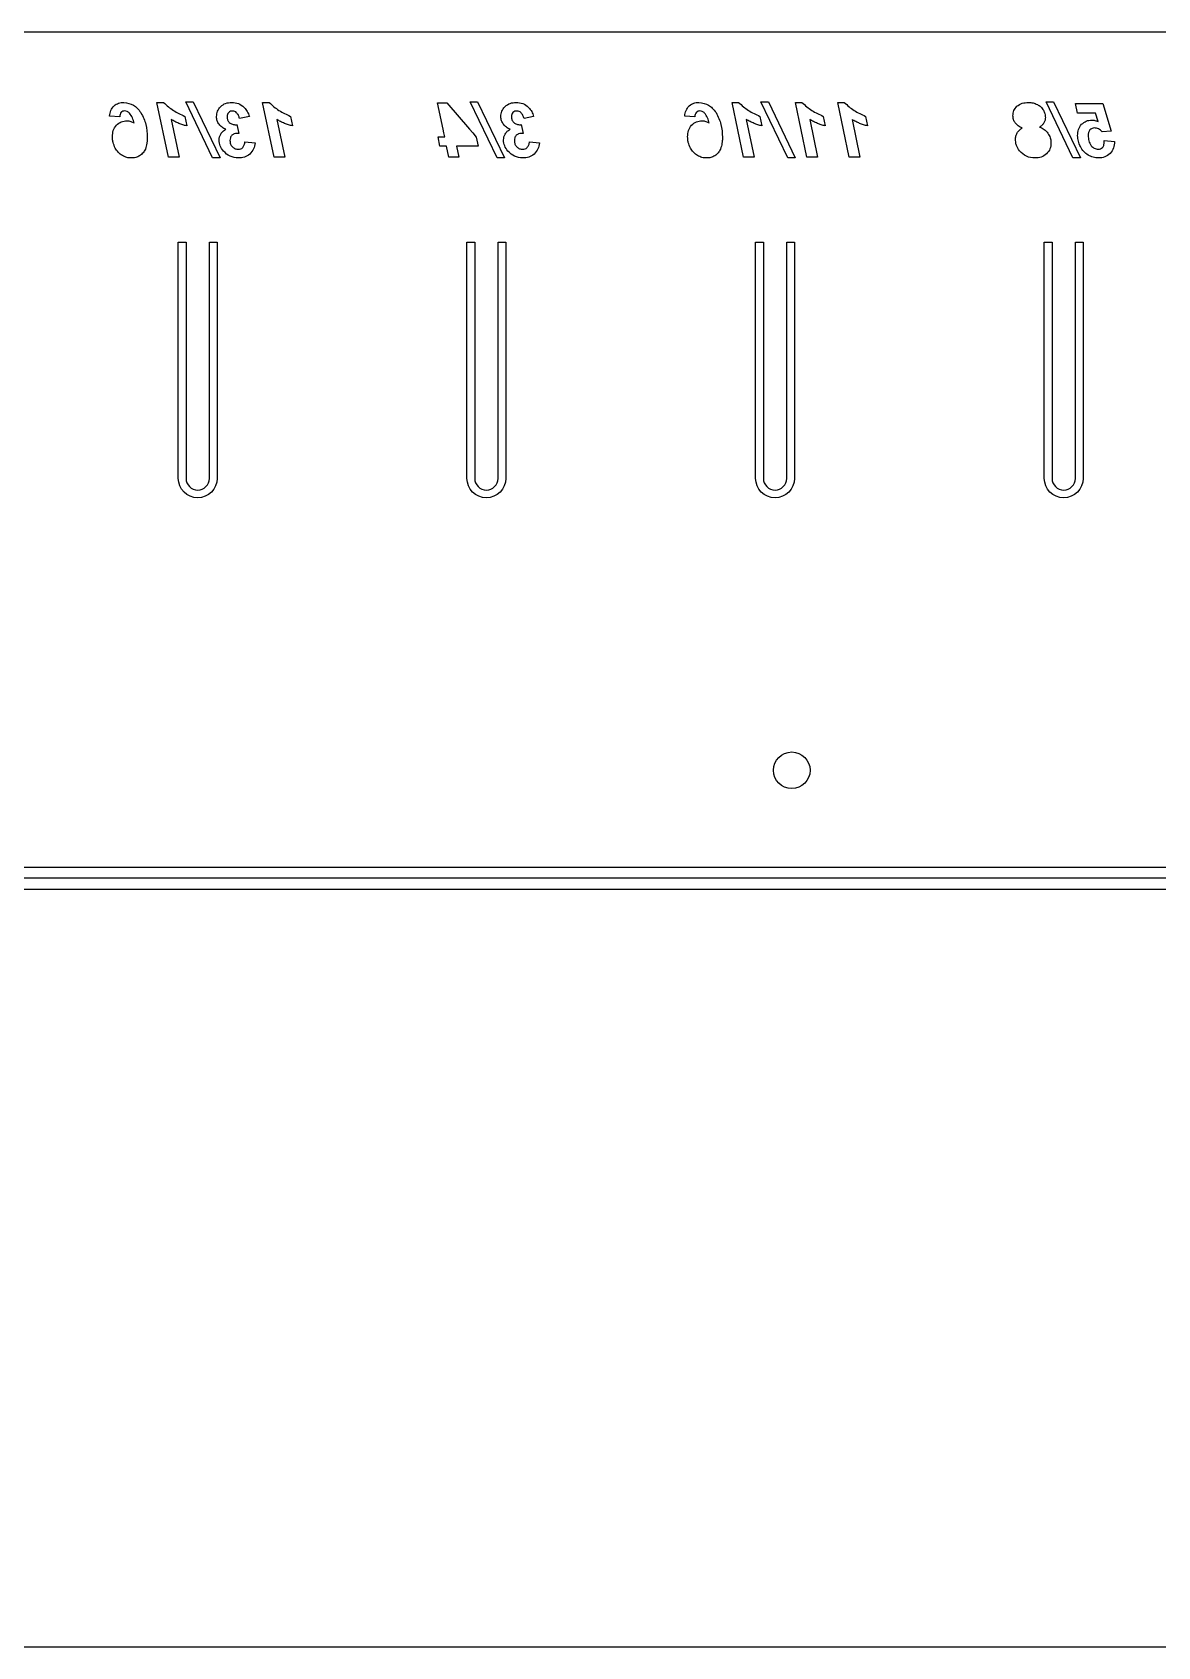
# Model space of a CAD drawing. Header units: inches. Extents: x -27.2 to 0.5, y -10.4 to 0.
# Drawn here: x -20.01 to -12.77, y -10.39 to 0 of the extents above; entities that cross this region are included whole.
import ezdxf

# ---------------------------------------------------------------- set-up
doc = ezdxf.new("R2010")
doc.units = ezdxf.units.IN
doc.layers.get('0').update_dxf_attribs({"linetype": 'CONTINUOUS'})

msp = doc.modelspace()

# ---------------------------------------------------------------- linework, layer by layer
for p, q in [((-19.135, -0.803), (-19.209, -0.451)), ((-19.209, -0.451), (-19.167, -0.451)), ((-18.455, -0.803), (-18.529, -0.451)), ((-18.529, -0.451), (-18.487, -0.451)), ((-15.435, -0.803), (-15.509, -0.451)), ((-15.509, -0.451), (-15.467, -0.451)), ((-15.027, -0.803), (-15.101, -0.451)), ((-15.101, -0.451), (-15.059, -0.451)), ((-14.755, -0.803), (-14.829, -0.451)), ((-14.829, -0.451), (-14.787, -0.451)), ((-13.287, -0.52), (-13.299, -0.458)), ((-13.299, -0.458), (-13.123, -0.458)), ((-13.123, -0.458), (-13.07, -0.637)), ((-19.448, -0.544), (-19.513, -0.539)), ((-19.117, -0.561), (-19.066, -0.803)), ((-19.03, -0.541), (-19.017, -0.602)), ((-18.694, -0.594), (-18.682, -0.651)), ((-18.614, -0.542), (-18.677, -0.555)), ((-18.437, -0.561), (-18.386, -0.803)), ((-18.35, -0.541), (-18.337, -0.602)), ((-16.865, -0.594), (-16.853, -0.651)), ((-16.785, -0.542), (-16.847, -0.555)), ((-15.748, -0.544), (-15.813, -0.539)), ((-15.417, -0.561), (-15.366, -0.803)), ((-15.33, -0.541), (-15.317, -0.602)), ((-15.009, -0.561), (-14.958, -0.803)), ((-14.922, -0.541), (-14.909, -0.602)), ((-14.737, -0.561), (-14.686, -0.803)), ((-14.65, -0.541), (-14.637, -0.602)), ((-13.702, -0.538), (-13.702, -0.538)), ((-13.17, -0.52), (-13.287, -0.52)), ((-13.154, -0.574), (-13.17, -0.52)), ((-19.271, -0.676), (-19.271, -0.679)), ((-18.642, -0.704), (-18.576, -0.712)), ((-16.812, -0.704), (-16.747, -0.712)), ((-15.571, -0.676), (-15.571, -0.679)), ((-13.07, -0.637), (-13.127, -0.641)), ((-13.115, -0.697), (-13.048, -0.703)), ((-19.066, -0.803), (-19.135, -0.803)), ((-18.386, -0.803), (-18.455, -0.803)), ((-15.366, -0.803), (-15.435, -0.803)), ((-14.958, -0.803), (-15.027, -0.803)), ((-14.686, -0.803), (-14.755, -0.803)), ((-27.25, -5.374), (0.5, -5.374)), ((0.5, -5.445), (-27.25, -5.445)), ((0.5, -5.517), (-27.25, -5.517))]:
    msp.add_line(p, q)
for points in [[(0, -10.391, 0.414214), (0.5, -9.891), (0.5, -0.5, 0.414214), (0, 0), (-26.75, 0, 0.414214), (-27.25, -0.5), (-27.25, -9.891, 0.414214), (-26.75, -10.391)], [(-19.021, -2.871, 1), (-18.871, -2.871), (-18.871, -1.35), (-18.821, -1.35), (-18.821, -2.871, -1), (-19.071, -2.871), (-19.071, -1.35), (-19.021, -1.35)], [(-17.164, -2.871, 1), (-17.014, -2.871), (-17.014, -1.35), (-16.964, -1.35), (-16.964, -2.871, -1), (-17.214, -2.871), (-17.214, -1.35), (-17.164, -1.35)], [(-15.307, -2.871, 1), (-15.157, -2.871), (-15.157, -1.35), (-15.107, -1.35), (-15.107, -2.871, -1), (-15.357, -2.871), (-15.357, -1.35), (-15.307, -1.35)], [(-13.45, -2.871, 1), (-13.3, -2.871), (-13.3, -1.35), (-13.25, -1.35), (-13.25, -2.871, -1), (-13.5, -2.871), (-13.5, -1.35), (-13.45, -1.35)]]:
    msp.add_lwpolyline(points, format="xyb", close=True)
for points in [[(-18.85, -0.809), (-19.023, -0.447), (-18.975, -0.447), (-18.802, -0.809)], [(-17.266, -0.803), (-17.33, -0.803), (-17.345, -0.732), (-17.388, -0.732), (-17.4, -0.673), (-17.357, -0.673), (-17.363, -0.648), (-17.368, -0.623), (-17.403, -0.453), (-17.344, -0.453), (-17.198, -0.623), (-17.177, -0.648), (-17.155, -0.674), (-17.143, -0.732), (-17.281, -0.732)], [(-17.02, -0.809), (-17.194, -0.447), (-17.146, -0.447), (-16.972, -0.809)], [(-15.15, -0.809), (-15.323, -0.447), (-15.275, -0.447), (-15.102, -0.809)], [(-13.316, -0.809), (-13.489, -0.447), (-13.441, -0.447), (-13.268, -0.809)]]:
    msp.add_lwpolyline(points, close=True)
msp.add_circle((-15.125, -4.75), 0.118)
for points, knots in [([(-19.513, -0.539), (-19.511, -0.526), (-19.509, -0.514), (-19.5, -0.492), (-19.493, -0.484), (-19.484, -0.473)], [0, 0, 0, 0, 0.0939794, 0.0939794, 0.1892861, 0.1892861, 0.1892861, 0.1892861]), ([(-19.484, -0.473), (-19.474, -0.466), (-19.466, -0.46), (-19.445, -0.453), (-19.433, -0.452), (-19.422, -0.452)], [0, 0, 0, 0, 0.0947598, 0.0947598, 0.1889267, 0.1889267, 0.1889267, 0.1889267]), ([(-19.438, -0.515), (-19.442, -0.52), (-19.444, -0.523), (-19.447, -0.533), (-19.448, -0.539), (-19.448, -0.544)], [0, 0, 0, 0, 0.04590354, 0.04590354, 0.09020676, 0.09020676, 0.09020676, 0.09020676]), ([(-19.417, -0.506), (-19.421, -0.507), (-19.425, -0.507), (-19.432, -0.51), (-19.435, -0.512), (-19.438, -0.515)], [0, 0, 0, 0, 0.03080174, 0.03080174, 0.06173266, 0.06173266, 0.06173266, 0.06173266]), ([(-19.422, -0.452), (-19.399, -0.455), (-19.378, -0.458), (-19.351, -0.474), (-19.343, -0.481), (-19.327, -0.497), (-19.32, -0.507), (-19.312, -0.517)], [0, 0, 0, 0, 0.1753393, 0.1753393, 0.263378, 0.263378, 0.3655675, 0.3655675, 0.3655675, 0.3655675]), ([(-19.386, -0.52), (-19.39, -0.516), (-19.395, -0.512), (-19.405, -0.508), (-19.411, -0.507), (-19.417, -0.506)], [0, 0, 0, 0, 0.04527627, 0.04527627, 0.0906312, 0.0906312, 0.0906312, 0.0906312]), ([(-19.312, -0.517), (-19.298, -0.544), (-19.287, -0.567), (-19.273, -0.62), (-19.272, -0.648), (-19.271, -0.676)], [0, 0, 0, 0, 0.2305178, 0.2305178, 0.4599681, 0.4599681, 0.4599681, 0.4599681]), ([(-19.167, -0.451), (-19.144, -0.471), (-19.126, -0.488), (-19.08, -0.518), (-19.055, -0.529), (-19.03, -0.541)], [0, 0, 0, 0, 0.2331454, 0.2331454, 0.4637313, 0.4637313, 0.4637313, 0.4637313]), ([(-18.825, -0.543), (-18.824, -0.531), (-18.823, -0.519), (-18.815, -0.498), (-18.808, -0.488), (-18.8, -0.479)], [0, 0, 0, 0, 0.0913399, 0.0913399, 0.1826868, 0.1826868, 0.1826868, 0.1826868]), ([(-18.8, -0.479), (-18.788, -0.469), (-18.779, -0.462), (-18.754, -0.453), (-18.741, -0.452), (-18.727, -0.452)], [0, 0, 0, 0, 0.1147957, 0.1147957, 0.2284519, 0.2284519, 0.2284519, 0.2284519]), ([(-18.747, -0.516), (-18.751, -0.521), (-18.753, -0.524), (-18.757, -0.533), (-18.757, -0.538), (-18.757, -0.543)], [0, 0, 0, 0, 0.04100901, 0.04100901, 0.08178306, 0.08178306, 0.08178306, 0.08178306]), ([(-18.722, -0.507), (-18.727, -0.507), (-18.732, -0.507), (-18.74, -0.51), (-18.743, -0.513), (-18.747, -0.516)], [0, 0, 0, 0, 0.03616929, 0.03616929, 0.07244502, 0.07244502, 0.07244502, 0.07244502]), ([(-18.727, -0.452), (-18.712, -0.453), (-18.697, -0.454), (-18.671, -0.464), (-18.66, -0.473), (-18.648, -0.483)], [0, 0, 0, 0, 0.11298, 0.11298, 0.2260027, 0.2260027, 0.2260027, 0.2260027]), ([(-18.696, -0.518), (-18.699, -0.514), (-18.703, -0.511), (-18.712, -0.508), (-18.717, -0.507), (-18.722, -0.507)], [0, 0, 0, 0, 0.03802153, 0.03802153, 0.07607969, 0.07607969, 0.07607969, 0.07607969]), ([(-18.677, -0.555), (-18.679, -0.548), (-18.681, -0.541), (-18.687, -0.528), (-18.691, -0.524), (-18.696, -0.518)], [0, 0, 0, 0, 0.0538288, 0.0538288, 0.1092809, 0.1092809, 0.1092809, 0.1092809]), ([(-18.648, -0.483), (-18.639, -0.492), (-18.633, -0.5), (-18.622, -0.52), (-18.618, -0.531), (-18.614, -0.542)], [0, 0, 0, 0, 0.0973687, 0.0973687, 0.1936686, 0.1936686, 0.1936686, 0.1936686]), ([(-18.487, -0.451), (-18.465, -0.471), (-18.447, -0.488), (-18.4, -0.518), (-18.375, -0.529), (-18.35, -0.541)], [0, 0, 0, 0, 0.2331455, 0.2331455, 0.4637314, 0.4637314, 0.4637314, 0.4637314]), ([(-16.996, -0.543), (-16.995, -0.531), (-16.994, -0.519), (-16.985, -0.498), (-16.978, -0.488), (-16.971, -0.479)], [0, 0, 0, 0, 0.0913399, 0.0913399, 0.1826868, 0.1826868, 0.1826868, 0.1826868]), ([(-16.971, -0.479), (-16.959, -0.469), (-16.949, -0.462), (-16.925, -0.453), (-16.911, -0.452), (-16.897, -0.452)], [0, 0, 0, 0, 0.1147958, 0.1147958, 0.2284521, 0.2284521, 0.2284521, 0.2284521]), ([(-16.918, -0.516), (-16.921, -0.521), (-16.924, -0.524), (-16.927, -0.533), (-16.927, -0.538), (-16.928, -0.543)], [0, 0, 0, 0, 0.04100901, 0.04100901, 0.08178306, 0.08178306, 0.08178306, 0.08178306]), ([(-16.892, -0.507), (-16.897, -0.507), (-16.902, -0.507), (-16.91, -0.51), (-16.914, -0.513), (-16.918, -0.516)], [0, 0, 0, 0, 0.03616929, 0.03616929, 0.07244502, 0.07244502, 0.07244502, 0.07244502]), ([(-16.897, -0.452), (-16.882, -0.453), (-16.868, -0.454), (-16.841, -0.464), (-16.83, -0.473), (-16.818, -0.483)], [0, 0, 0, 0, 0.11298, 0.11298, 0.2260026, 0.2260026, 0.2260026, 0.2260026]), ([(-16.866, -0.518), (-16.87, -0.514), (-16.874, -0.511), (-16.883, -0.508), (-16.887, -0.507), (-16.892, -0.507)], [0, 0, 0, 0, 0.03802152, 0.03802152, 0.07607967, 0.07607967, 0.07607967, 0.07607967]), ([(-16.847, -0.555), (-16.849, -0.548), (-16.851, -0.541), (-16.857, -0.528), (-16.861, -0.524), (-16.866, -0.518)], [0, 0, 0, 0, 0.0538288, 0.0538288, 0.1092809, 0.1092809, 0.1092809, 0.1092809]), ([(-16.818, -0.483), (-16.81, -0.492), (-16.803, -0.5), (-16.792, -0.52), (-16.789, -0.531), (-16.785, -0.542)], [0, 0, 0, 0, 0.0973688, 0.0973688, 0.1936686, 0.1936686, 0.1936686, 0.1936686]), ([(-15.813, -0.539), (-15.811, -0.526), (-15.809, -0.514), (-15.8, -0.492), (-15.793, -0.484), (-15.784, -0.473)], [0, 0, 0, 0, 0.0939794, 0.0939794, 0.1892861, 0.1892861, 0.1892861, 0.1892861]), ([(-15.784, -0.473), (-15.774, -0.466), (-15.766, -0.46), (-15.745, -0.453), (-15.733, -0.452), (-15.722, -0.452)], [0, 0, 0, 0, 0.0947598, 0.0947598, 0.1889267, 0.1889267, 0.1889267, 0.1889267]), ([(-15.738, -0.515), (-15.742, -0.52), (-15.744, -0.523), (-15.747, -0.533), (-15.748, -0.539), (-15.748, -0.544)], [0, 0, 0, 0, 0.04590354, 0.04590354, 0.09020676, 0.09020676, 0.09020676, 0.09020676]), ([(-15.717, -0.506), (-15.721, -0.507), (-15.725, -0.507), (-15.732, -0.51), (-15.735, -0.512), (-15.738, -0.515)], [0, 0, 0, 0, 0.03080174, 0.03080174, 0.06173266, 0.06173266, 0.06173266, 0.06173266]), ([(-15.722, -0.452), (-15.699, -0.455), (-15.678, -0.458), (-15.651, -0.474), (-15.643, -0.481), (-15.627, -0.497), (-15.62, -0.507), (-15.612, -0.517)], [0, 0, 0, 0, 0.1753393, 0.1753393, 0.263378, 0.263378, 0.3655675, 0.3655675, 0.3655675, 0.3655675]), ([(-15.686, -0.52), (-15.69, -0.516), (-15.695, -0.512), (-15.705, -0.508), (-15.711, -0.507), (-15.717, -0.506)], [0, 0, 0, 0, 0.04527627, 0.04527627, 0.0906312, 0.0906312, 0.0906312, 0.0906312]), ([(-15.612, -0.517), (-15.598, -0.544), (-15.587, -0.567), (-15.573, -0.62), (-15.572, -0.648), (-15.571, -0.676)], [0, 0, 0, 0, 0.2305178, 0.2305178, 0.4599681, 0.4599681, 0.4599681, 0.4599681]), ([(-15.467, -0.451), (-15.444, -0.471), (-15.426, -0.488), (-15.38, -0.518), (-15.355, -0.529), (-15.33, -0.541)], [0, 0, 0, 0, 0.2331454, 0.2331454, 0.4637313, 0.4637313, 0.4637313, 0.4637313]), ([(-15.059, -0.451), (-15.037, -0.471), (-15.019, -0.488), (-14.972, -0.518), (-14.947, -0.529), (-14.922, -0.541)], [0, 0, 0, 0, 0.2331454, 0.2331454, 0.4637313, 0.4637313, 0.4637313, 0.4637313]), ([(-14.787, -0.451), (-14.765, -0.471), (-14.747, -0.488), (-14.7, -0.518), (-14.675, -0.529), (-14.65, -0.541)], [0, 0, 0, 0, 0.2331455, 0.2331455, 0.4637314, 0.4637314, 0.4637314, 0.4637314]), ([(-13.702, -0.538), (-13.701, -0.526), (-13.7, -0.514), (-13.691, -0.494), (-13.684, -0.485), (-13.676, -0.476)], [0, 0, 0, 0, 0.0895103, 0.0895103, 0.1790423, 0.1790423, 0.1790423, 0.1790423]), ([(-13.676, -0.476), (-13.664, -0.468), (-13.654, -0.461), (-13.629, -0.453), (-13.616, -0.452), (-13.603, -0.452)], [0, 0, 0, 0, 0.1120344, 0.1120344, 0.2230171, 0.2230171, 0.2230171, 0.2230171]), ([(-13.603, -0.452), (-13.593, -0.452), (-13.582, -0.453), (-13.563, -0.457), (-13.554, -0.461), (-13.544, -0.465)], [0, 0, 0, 0, 0.0771823, 0.0771823, 0.1544878, 0.1544878, 0.1544878, 0.1544878]), ([(-13.544, -0.465), (-13.537, -0.47), (-13.529, -0.474), (-13.516, -0.486), (-13.511, -0.494), (-13.506, -0.502)], [0, 0, 0, 0, 0.0690327, 0.0690327, 0.1381319, 0.1381319, 0.1381319, 0.1381319]), ([(-13.506, -0.502), (-13.502, -0.509), (-13.499, -0.516), (-13.495, -0.528), (-13.494, -0.533), (-13.494, -0.538)], [0, 0, 0, 0, 0.0613317, 0.0613317, 0.1011847, 0.1011847, 0.1011847, 0.1011847]), ([(-19.495, -0.673), (-19.494, -0.659), (-19.493, -0.645), (-19.485, -0.62), (-19.478, -0.609), (-19.469, -0.597)], [0, 0, 0, 0, 0.1059717, 0.1059717, 0.2126705, 0.2126705, 0.2126705, 0.2126705]), ([(-19.469, -0.597), (-19.459, -0.589), (-19.449, -0.581), (-19.427, -0.572), (-19.414, -0.571), (-19.402, -0.57)], [0, 0, 0, 0, 0.0995717, 0.0995717, 0.1990852, 0.1990852, 0.1990852, 0.1990852]), ([(-19.402, -0.57), (-19.393, -0.57), (-19.385, -0.571), (-19.369, -0.576), (-19.362, -0.58), (-19.355, -0.584)], [0, 0, 0, 0, 0.0661532, 0.0661532, 0.1322657, 0.1322657, 0.1322657, 0.1322657]), ([(-19.355, -0.584), (-19.358, -0.573), (-19.361, -0.561), (-19.371, -0.539), (-19.378, -0.531), (-19.386, -0.52)], [0, 0, 0, 0, 0.0920175, 0.0920175, 0.1864568, 0.1864568, 0.1864568, 0.1864568]), ([(-19.067, -0.586), (-19.076, -0.582), (-19.084, -0.579), (-19.101, -0.57), (-19.108, -0.566), (-19.117, -0.561)], [0, 0, 0, 0, 0.0709602, 0.0709602, 0.1421688, 0.1421688, 0.1421688, 0.1421688]), ([(-19.017, -0.602), (-19.027, -0.6), (-19.034, -0.598), (-19.051, -0.592), (-19.059, -0.589), (-19.067, -0.586)], [0, 0, 0, 0, 0.0737787, 0.0737787, 0.1469096, 0.1469096, 0.1469096, 0.1469096]), ([(-18.809, -0.592), (-18.814, -0.584), (-18.819, -0.577), (-18.824, -0.561), (-18.825, -0.552), (-18.825, -0.543)], [0, 0, 0, 0, 0.06767, 0.06767, 0.13534, 0.13534, 0.13534, 0.13534]), ([(-18.765, -0.624), (-18.774, -0.621), (-18.782, -0.617), (-18.797, -0.606), (-18.803, -0.599), (-18.809, -0.592)], [0, 0, 0, 0, 0.0709863, 0.0709863, 0.1420524, 0.1420524, 0.1420524, 0.1420524]), ([(-18.757, -0.543), (-18.757, -0.55), (-18.756, -0.557), (-18.752, -0.57), (-18.748, -0.575), (-18.743, -0.581)], [0, 0, 0, 0, 0.0540591, 0.0540591, 0.1083495, 0.1083495, 0.1083495, 0.1083495]), ([(-18.743, -0.581), (-18.736, -0.586), (-18.73, -0.59), (-18.716, -0.594), (-18.709, -0.595), (-18.701, -0.595)], [0, 0, 0, 0, 0.064818, 0.064818, 0.1287818, 0.1287818, 0.1287818, 0.1287818]), ([(-18.701, -0.595), (-18.7, -0.595), (-18.699, -0.595), (-18.696, -0.595), (-18.695, -0.595), (-18.694, -0.594)], [0, 0, 0, 0, 0.00881772, 0.00881772, 0.01762433, 0.01762433, 0.01762433, 0.01762433]), ([(-18.388, -0.586), (-18.396, -0.582), (-18.405, -0.579), (-18.421, -0.57), (-18.429, -0.566), (-18.437, -0.561)], [0, 0, 0, 0, 0.0709603, 0.0709603, 0.1421688, 0.1421688, 0.1421688, 0.1421688]), ([(-18.337, -0.602), (-18.347, -0.6), (-18.354, -0.598), (-18.371, -0.592), (-18.379, -0.589), (-18.388, -0.586)], [0, 0, 0, 0, 0.0737786, 0.0737786, 0.1469095, 0.1469095, 0.1469095, 0.1469095]), ([(-16.98, -0.592), (-16.984, -0.584), (-16.989, -0.577), (-16.994, -0.561), (-16.995, -0.552), (-16.996, -0.543)], [0, 0, 0, 0, 0.06767, 0.06767, 0.13534, 0.13534, 0.13534, 0.13534]), ([(-16.936, -0.624), (-16.944, -0.621), (-16.953, -0.617), (-16.967, -0.606), (-16.973, -0.599), (-16.98, -0.592)], [0, 0, 0, 0, 0.0709863, 0.0709863, 0.1420524, 0.1420524, 0.1420524, 0.1420524]), ([(-16.928, -0.543), (-16.927, -0.55), (-16.927, -0.557), (-16.922, -0.57), (-16.918, -0.575), (-16.913, -0.581)], [0, 0, 0, 0, 0.0540591, 0.0540591, 0.1083495, 0.1083495, 0.1083495, 0.1083495]), ([(-16.913, -0.581), (-16.906, -0.586), (-16.901, -0.59), (-16.887, -0.594), (-16.879, -0.595), (-16.871, -0.595)], [0, 0, 0, 0, 0.0648179, 0.0648179, 0.1287817, 0.1287817, 0.1287817, 0.1287817]), ([(-16.871, -0.595), (-16.87, -0.595), (-16.869, -0.595), (-16.867, -0.595), (-16.866, -0.595), (-16.865, -0.594)], [0, 0, 0, 0, 0.00881775, 0.00881775, 0.01762439, 0.01762439, 0.01762439, 0.01762439]), ([(-15.795, -0.673), (-15.794, -0.659), (-15.793, -0.645), (-15.785, -0.62), (-15.778, -0.609), (-15.769, -0.597)], [0, 0, 0, 0, 0.1059717, 0.1059717, 0.2126705, 0.2126705, 0.2126705, 0.2126705]), ([(-15.769, -0.597), (-15.759, -0.589), (-15.749, -0.581), (-15.727, -0.572), (-15.714, -0.571), (-15.702, -0.57)], [0, 0, 0, 0, 0.0995717, 0.0995717, 0.1990852, 0.1990852, 0.1990852, 0.1990852]), ([(-15.702, -0.57), (-15.693, -0.57), (-15.685, -0.571), (-15.669, -0.576), (-15.662, -0.58), (-15.655, -0.584)], [0, 0, 0, 0, 0.0661532, 0.0661532, 0.1322657, 0.1322657, 0.1322657, 0.1322657]), ([(-15.655, -0.584), (-15.658, -0.573), (-15.661, -0.561), (-15.671, -0.539), (-15.678, -0.531), (-15.686, -0.52)], [0, 0, 0, 0, 0.0920175, 0.0920175, 0.1864568, 0.1864568, 0.1864568, 0.1864568]), ([(-15.367, -0.586), (-15.376, -0.582), (-15.384, -0.579), (-15.401, -0.57), (-15.408, -0.566), (-15.417, -0.561)], [0, 0, 0, 0, 0.0709602, 0.0709602, 0.1421688, 0.1421688, 0.1421688, 0.1421688]), ([(-15.317, -0.602), (-15.327, -0.6), (-15.334, -0.598), (-15.351, -0.592), (-15.359, -0.589), (-15.367, -0.586)], [0, 0, 0, 0, 0.0737787, 0.0737787, 0.1469096, 0.1469096, 0.1469096, 0.1469096]), ([(-14.96, -0.586), (-14.968, -0.582), (-14.977, -0.579), (-14.993, -0.57), (-15.001, -0.566), (-15.009, -0.561)], [0, 0, 0, 0, 0.0709603, 0.0709603, 0.1421688, 0.1421688, 0.1421688, 0.1421688]), ([(-14.909, -0.602), (-14.919, -0.6), (-14.926, -0.598), (-14.943, -0.592), (-14.951, -0.589), (-14.96, -0.586)], [0, 0, 0, 0, 0.0737786, 0.0737786, 0.1469095, 0.1469095, 0.1469095, 0.1469095]), ([(-14.688, -0.586), (-14.696, -0.582), (-14.705, -0.579), (-14.721, -0.57), (-14.729, -0.566), (-14.737, -0.561)], [0, 0, 0, 0, 0.0709603, 0.0709603, 0.1421688, 0.1421688, 0.1421688, 0.1421688]), ([(-14.637, -0.602), (-14.647, -0.6), (-14.654, -0.598), (-14.671, -0.592), (-14.679, -0.589), (-14.688, -0.586)], [0, 0, 0, 0, 0.0737786, 0.0737786, 0.1469095, 0.1469095, 0.1469095, 0.1469095]), ([(-13.698, -0.563), (-13.698, -0.563), (-13.698, -0.562), (-13.701, -0.554), (-13.701, -0.546), (-13.702, -0.538)], [0.06035084, 0.06035084, 0.06035084, 0.06035084, 0.06516312, 0.06516312, 0.12804387, 0.12804387, 0.12804387, 0.12804387]), ([(-13.643, -0.616), (-13.651, -0.612), (-13.66, -0.608), (-13.675, -0.597), (-13.68, -0.591), (-13.687, -0.583)], [0, 0, 0, 0, 0.0710065, 0.0710065, 0.1426814, 0.1426814, 0.1426814, 0.1426814]), ([(-13.675, -0.648), (-13.67, -0.641), (-13.666, -0.635), (-13.655, -0.624), (-13.649, -0.62), (-13.643, -0.616)], [0, 0, 0, 0, 0.0623923, 0.0623923, 0.1245972, 0.1245972, 0.1245972, 0.1245972]), ([(-13.502, -0.582), (-13.506, -0.588), (-13.51, -0.593), (-13.519, -0.603), (-13.524, -0.607), (-13.53, -0.61)], [0, 0, 0, 0, 0.0545089, 0.0545089, 0.1087874, 0.1087874, 0.1087874, 0.1087874]), ([(-13.53, -0.61), (-13.519, -0.615), (-13.509, -0.619), (-13.491, -0.632), (-13.484, -0.641), (-13.477, -0.65)], [0, 0, 0, 0, 0.0863975, 0.0863975, 0.1728223, 0.1728223, 0.1728223, 0.1728223]), ([(-13.495, -0.563), (-13.495, -0.564), (-13.495, -0.565), (-13.497, -0.571), (-13.499, -0.577), (-13.502, -0.582)], [0.04200837, 0.04200837, 0.04200837, 0.04200837, 0.04723529, 0.04723529, 0.09448665, 0.09448665, 0.09448665, 0.09448665]), ([(-13.286, -0.665), (-13.285, -0.651), (-13.284, -0.638), (-13.276, -0.614), (-13.269, -0.604), (-13.26, -0.592)], [0, 0, 0, 0, 0.1019279, 0.1019279, 0.2043968, 0.2043968, 0.2043968, 0.2043968]), ([(-13.26, -0.592), (-13.25, -0.584), (-13.241, -0.576), (-13.219, -0.567), (-13.207, -0.566), (-13.194, -0.565)], [0, 0, 0, 0, 0.0983868, 0.0983868, 0.196695, 0.196695, 0.196695, 0.196695]), ([(-13.177, -0.616), (-13.182, -0.616), (-13.188, -0.617), (-13.198, -0.621), (-13.202, -0.624), (-13.207, -0.628)], [0, 0, 0, 0, 0.04329879, 0.04329879, 0.08667326, 0.08667326, 0.08667326, 0.08667326]), ([(-13.194, -0.565), (-13.191, -0.565), (-13.187, -0.565), (-13.181, -0.566), (-13.178, -0.567), (-13.174, -0.568)], [0, 0, 0, 0, 0.02606735, 0.02606735, 0.05212605, 0.05212605, 0.05212605, 0.05212605]), ([(-13.151, -0.622), (-13.155, -0.62), (-13.159, -0.619), (-13.168, -0.616), (-13.172, -0.616), (-13.177, -0.616)], [0, 0, 0, 0, 0.03449157, 0.03449157, 0.06899576, 0.06899576, 0.06899576, 0.06899576]), ([(-13.174, -0.568), (-13.171, -0.569), (-13.167, -0.569), (-13.161, -0.572), (-13.158, -0.573), (-13.154, -0.574)], [0, 0, 0, 0, 0.02781038, 0.02781038, 0.05560374, 0.05560374, 0.05560374, 0.05560374]), ([(-13.127, -0.641), (-13.13, -0.637), (-13.134, -0.634), (-13.142, -0.627), (-13.146, -0.625), (-13.151, -0.622)], [0, 0, 0, 0, 0.03924757, 0.03924757, 0.07871053, 0.07871053, 0.07871053, 0.07871053]), ([(-19.477, -0.745), (-19.482, -0.733), (-19.487, -0.722), (-19.491, -0.708), (-19.491, -0.706), (-19.492, -0.704)], [0, 0, 0, 0, 0.0958982, 0.0958982, 0.1109738, 0.1109738, 0.1109738, 0.1109738]), ([(-19.272, -0.704), (-19.272, -0.708), (-19.273, -0.711), (-19.275, -0.728), (-19.279, -0.738), (-19.283, -0.752)], [0.0710024, 0.0710024, 0.0710024, 0.0710024, 0.0983926, 0.0983926, 0.1986822, 0.1986822, 0.1986822, 0.1986822]), ([(-18.808, -0.693), (-18.808, -0.686), (-18.808, -0.68), (-18.804, -0.667), (-18.801, -0.661), (-18.798, -0.655)], [0, 0, 0, 0, 0.0535008, 0.0535008, 0.1069821, 0.1069821, 0.1069821, 0.1069821]), ([(-18.781, -0.765), (-18.789, -0.754), (-18.797, -0.743), (-18.806, -0.72), (-18.807, -0.707), (-18.808, -0.693)], [0, 0, 0, 0, 0.1004817, 0.1004817, 0.2010923, 0.2010923, 0.2010923, 0.2010923]), ([(-18.798, -0.655), (-18.793, -0.648), (-18.789, -0.642), (-18.778, -0.632), (-18.772, -0.628), (-18.765, -0.624)], [0, 0, 0, 0, 0.0619432, 0.0619432, 0.1236809, 0.1236809, 0.1236809, 0.1236809]), ([(-18.727, -0.663), (-18.731, -0.669), (-18.734, -0.673), (-18.738, -0.684), (-18.739, -0.691), (-18.739, -0.697)], [0, 0, 0, 0, 0.0519883, 0.0519883, 0.1036802, 0.1036802, 0.1036802, 0.1036802]), ([(-18.739, -0.697), (-18.738, -0.705), (-18.738, -0.712), (-18.733, -0.726), (-18.728, -0.731), (-18.723, -0.737)], [0, 0, 0, 0, 0.0574715, 0.0574715, 0.1150386, 0.1150386, 0.1150386, 0.1150386]), ([(-18.693, -0.651), (-18.699, -0.651), (-18.706, -0.651), (-18.717, -0.655), (-18.721, -0.659), (-18.727, -0.663)], [0, 0, 0, 0, 0.04762502, 0.04762502, 0.09544794, 0.09544794, 0.09544794, 0.09544794]), ([(-18.682, -0.651), (-18.684, -0.651), (-18.686, -0.651), (-18.69, -0.651), (-18.691, -0.651), (-18.693, -0.651)], [0, 0, 0, 0, 0.01402741, 0.01402741, 0.02807189, 0.02807189, 0.02807189, 0.02807189]), ([(-18.656, -0.742), (-18.652, -0.736), (-18.649, -0.731), (-18.644, -0.718), (-18.643, -0.711), (-18.642, -0.704)], [0, 0, 0, 0, 0.0613862, 0.0613862, 0.1203938, 0.1203938, 0.1203938, 0.1203938]), ([(-18.576, -0.712), (-18.579, -0.725), (-18.581, -0.739), (-18.593, -0.763), (-18.601, -0.773), (-18.611, -0.784)], [0, 0, 0, 0, 0.1056358, 0.1056358, 0.2118524, 0.2118524, 0.2118524, 0.2118524]), ([(-16.979, -0.693), (-16.978, -0.686), (-16.978, -0.68), (-16.974, -0.667), (-16.971, -0.661), (-16.968, -0.655)], [0, 0, 0, 0, 0.0535008, 0.0535008, 0.1069821, 0.1069821, 0.1069821, 0.1069821]), ([(-16.951, -0.765), (-16.959, -0.754), (-16.967, -0.743), (-16.976, -0.72), (-16.978, -0.707), (-16.979, -0.693)], [0, 0, 0, 0, 0.1004817, 0.1004817, 0.2010924, 0.2010924, 0.2010924, 0.2010924]), ([(-16.968, -0.655), (-16.964, -0.648), (-16.96, -0.642), (-16.949, -0.632), (-16.942, -0.628), (-16.936, -0.624)], [0, 0, 0, 0, 0.0619432, 0.0619432, 0.1236808, 0.1236808, 0.1236808, 0.1236808]), ([(-16.897, -0.663), (-16.901, -0.669), (-16.905, -0.673), (-16.909, -0.684), (-16.909, -0.691), (-16.909, -0.697)], [0, 0, 0, 0, 0.0519883, 0.0519883, 0.1036802, 0.1036802, 0.1036802, 0.1036802]), ([(-16.909, -0.697), (-16.909, -0.705), (-16.908, -0.712), (-16.903, -0.726), (-16.899, -0.731), (-16.894, -0.737)], [0, 0, 0, 0, 0.0574715, 0.0574715, 0.1150386, 0.1150386, 0.1150386, 0.1150386]), ([(-16.864, -0.651), (-16.87, -0.651), (-16.876, -0.651), (-16.887, -0.655), (-16.892, -0.659), (-16.897, -0.663)], [0, 0, 0, 0, 0.04762503, 0.04762503, 0.09544797, 0.09544797, 0.09544797, 0.09544797]), ([(-16.853, -0.651), (-16.854, -0.651), (-16.856, -0.651), (-16.86, -0.651), (-16.862, -0.651), (-16.864, -0.651)], [0, 0, 0, 0, 0.01402739, 0.01402739, 0.02807186, 0.02807186, 0.02807186, 0.02807186]), ([(-16.827, -0.742), (-16.822, -0.736), (-16.819, -0.731), (-16.814, -0.718), (-16.813, -0.711), (-16.812, -0.704)], [0, 0, 0, 0, 0.0613862, 0.0613862, 0.1203938, 0.1203938, 0.1203938, 0.1203938]), ([(-16.747, -0.712), (-16.749, -0.725), (-16.752, -0.739), (-16.763, -0.763), (-16.772, -0.773), (-16.781, -0.784)], [0, 0, 0, 0, 0.1056358, 0.1056358, 0.2118524, 0.2118524, 0.2118524, 0.2118524]), ([(-15.777, -0.745), (-15.782, -0.733), (-15.787, -0.722), (-15.791, -0.708), (-15.791, -0.706), (-15.792, -0.704)], [0, 0, 0, 0, 0.0958982, 0.0958982, 0.1109738, 0.1109738, 0.1109738, 0.1109738]), ([(-15.572, -0.704), (-15.572, -0.708), (-15.573, -0.711), (-15.575, -0.728), (-15.579, -0.738), (-15.583, -0.752)], [0.0710024, 0.0710024, 0.0710024, 0.0710024, 0.0983926, 0.0983926, 0.1986822, 0.1986822, 0.1986822, 0.1986822]), ([(-13.685, -0.679), (-13.684, -0.675), (-13.684, -0.672), (-13.681, -0.661), (-13.678, -0.655), (-13.675, -0.648)], [0.02873948, 0.02873948, 0.02873948, 0.02873948, 0.0570961, 0.0570961, 0.11429021, 0.11429021, 0.11429021, 0.11429021]), ([(-13.66, -0.762), (-13.667, -0.752), (-13.675, -0.741), (-13.682, -0.721), (-13.683, -0.713), (-13.684, -0.704)], [0, 0, 0, 0, 0.1002363, 0.1002363, 0.1656049, 0.1656049, 0.1656049, 0.1656049]), ([(-13.457, -0.712), (-13.458, -0.725), (-13.459, -0.739), (-13.468, -0.762), (-13.476, -0.772), (-13.485, -0.782)], [0, 0, 0, 0, 0.1002065, 0.1002065, 0.2004915, 0.2004915, 0.2004915, 0.2004915]), ([(-13.462, -0.679), (-13.462, -0.679), (-13.462, -0.679), (-13.459, -0.687), (-13.458, -0.696), (-13.458, -0.704)], [0.08662848, 0.08662848, 0.08662848, 0.08662848, 0.08735945, 0.08735945, 0.15339084, 0.15339084, 0.15339084, 0.15339084]), ([(-13.268, -0.736), (-13.273, -0.725), (-13.278, -0.713), (-13.284, -0.69), (-13.285, -0.678), (-13.286, -0.665)], [0, 0, 0, 0, 0.0953838, 0.0953838, 0.1908686, 0.1908686, 0.1908686, 0.1908686]), ([(-13.207, -0.628), (-13.211, -0.635), (-13.214, -0.639), (-13.217, -0.652), (-13.218, -0.658), (-13.218, -0.665)], [0, 0, 0, 0, 0.0568105, 0.0568105, 0.1126497, 0.1126497, 0.1126497, 0.1126497]), ([(-13.218, -0.665), (-13.217, -0.677), (-13.217, -0.688), (-13.21, -0.71), (-13.205, -0.719), (-13.198, -0.73)], [0, 0, 0, 0, 0.0890219, 0.0890219, 0.1789864, 0.1789864, 0.1789864, 0.1789864]), ([(-13.125, -0.741), (-13.121, -0.734), (-13.118, -0.73), (-13.115, -0.717), (-13.115, -0.711), (-13.114, -0.704)], [0, 0, 0, 0, 0.056385, 0.056385, 0.1116739, 0.1116739, 0.1116739, 0.1116739]), ([(-13.114, -0.704), (-13.114, -0.703), (-13.114, -0.702), (-13.115, -0.699), (-13.115, -0.698), (-13.115, -0.697)], [0, 0, 0, 0, 0.01041829, 0.01041829, 0.0204184, 0.0204184, 0.0204184, 0.0204184]), ([(-13.048, -0.703), (-13.049, -0.717), (-13.05, -0.732), (-13.06, -0.757), (-13.068, -0.768), (-13.077, -0.78)], [0, 0, 0, 0, 0.1098178, 0.1098178, 0.220112, 0.220112, 0.220112, 0.220112]), ([(-19.431, -0.794), (-19.441, -0.787), (-19.449, -0.781), (-19.465, -0.764), (-19.471, -0.754), (-19.477, -0.745)], [0, 0, 0, 0, 0.0942064, 0.0942064, 0.187959, 0.187959, 0.187959, 0.187959]), ([(-19.373, -0.809), (-19.383, -0.809), (-19.393, -0.808), (-19.412, -0.803), (-19.421, -0.798), (-19.431, -0.794)], [0, 0, 0, 0, 0.078966, 0.078966, 0.1579214, 0.1579214, 0.1579214, 0.1579214]), ([(-19.32, -0.795), (-19.328, -0.799), (-19.336, -0.803), (-19.354, -0.808), (-19.363, -0.809), (-19.373, -0.809)], [0, 0, 0, 0, 0.0733173, 0.0733173, 0.1466031, 0.1466031, 0.1466031, 0.1466031]), ([(-19.283, -0.752), (-19.288, -0.76), (-19.292, -0.769), (-19.304, -0.783), (-19.312, -0.789), (-19.32, -0.795)], [0, 0, 0, 0, 0.0732099, 0.0732099, 0.1465434, 0.1465434, 0.1465434, 0.1465434]), ([(-18.684, -0.809), (-18.703, -0.807), (-18.722, -0.805), (-18.754, -0.791), (-18.767, -0.778), (-18.781, -0.765)], [0, 0, 0, 0, 0.1431225, 0.1431225, 0.2862533, 0.2862533, 0.2862533, 0.2862533]), ([(-18.723, -0.737), (-18.718, -0.742), (-18.712, -0.747), (-18.699, -0.752), (-18.692, -0.753), (-18.685, -0.753)], [0, 0, 0, 0, 0.0574445, 0.0574445, 0.1148531, 0.1148531, 0.1148531, 0.1148531]), ([(-18.685, -0.753), (-18.68, -0.753), (-18.674, -0.752), (-18.665, -0.749), (-18.661, -0.746), (-18.656, -0.742)], [0, 0, 0, 0, 0.0404252, 0.0404252, 0.08098353, 0.08098353, 0.08098353, 0.08098353]), ([(-18.611, -0.784), (-18.623, -0.792), (-18.633, -0.799), (-18.658, -0.807), (-18.671, -0.808), (-18.684, -0.809)], [0, 0, 0, 0, 0.1088799, 0.1088799, 0.2174393, 0.2174393, 0.2174393, 0.2174393]), ([(-16.855, -0.809), (-16.873, -0.807), (-16.892, -0.805), (-16.924, -0.791), (-16.938, -0.778), (-16.951, -0.765)], [0, 0, 0, 0, 0.1431225, 0.1431225, 0.2862533, 0.2862533, 0.2862533, 0.2862533]), ([(-16.894, -0.737), (-16.888, -0.742), (-16.883, -0.747), (-16.87, -0.752), (-16.863, -0.753), (-16.855, -0.753)], [0, 0, 0, 0, 0.0574446, 0.0574446, 0.1148532, 0.1148532, 0.1148532, 0.1148532]), ([(-16.855, -0.753), (-16.85, -0.753), (-16.845, -0.752), (-16.835, -0.749), (-16.831, -0.746), (-16.827, -0.742)], [0, 0, 0, 0, 0.04042517, 0.04042517, 0.08098346, 0.08098346, 0.08098346, 0.08098346]), ([(-16.781, -0.784), (-16.793, -0.792), (-16.803, -0.799), (-16.828, -0.807), (-16.841, -0.808), (-16.855, -0.809)], [0, 0, 0, 0, 0.1088798, 0.1088798, 0.2174391, 0.2174391, 0.2174391, 0.2174391]), ([(-15.731, -0.794), (-15.741, -0.787), (-15.749, -0.781), (-15.765, -0.764), (-15.771, -0.754), (-15.777, -0.745)], [0, 0, 0, 0, 0.0942064, 0.0942064, 0.187959, 0.187959, 0.187959, 0.187959]), ([(-15.673, -0.809), (-15.683, -0.809), (-15.693, -0.808), (-15.712, -0.803), (-15.721, -0.798), (-15.731, -0.794)], [0, 0, 0, 0, 0.078966, 0.078966, 0.1579214, 0.1579214, 0.1579214, 0.1579214]), ([(-15.62, -0.795), (-15.628, -0.799), (-15.636, -0.803), (-15.654, -0.808), (-15.663, -0.809), (-15.673, -0.809)], [0, 0, 0, 0, 0.0733173, 0.0733173, 0.1466031, 0.1466031, 0.1466031, 0.1466031]), ([(-15.583, -0.752), (-15.588, -0.76), (-15.592, -0.769), (-15.604, -0.783), (-15.612, -0.789), (-15.62, -0.795)], [0, 0, 0, 0, 0.0732099, 0.0732099, 0.1465434, 0.1465434, 0.1465434, 0.1465434]), ([(-13.56, -0.809), (-13.579, -0.808), (-13.599, -0.806), (-13.632, -0.79), (-13.646, -0.777), (-13.66, -0.762)], [0, 0, 0, 0, 0.1499666, 0.1499666, 0.3000491, 0.3000491, 0.3000491, 0.3000491]), ([(-13.485, -0.782), (-13.497, -0.791), (-13.507, -0.799), (-13.532, -0.808), (-13.546, -0.808), (-13.56, -0.809)], [0, 0, 0, 0, 0.1128346, 0.1128346, 0.2252212, 0.2252212, 0.2252212, 0.2252212]), ([(-13.218, -0.79), (-13.228, -0.783), (-13.238, -0.776), (-13.255, -0.758), (-13.261, -0.747), (-13.268, -0.736)], [0, 0, 0, 0, 0.0982779, 0.0982779, 0.196509, 0.196509, 0.196509, 0.196509]), ([(-13.151, -0.809), (-13.163, -0.808), (-13.174, -0.807), (-13.197, -0.801), (-13.207, -0.796), (-13.218, -0.79)], [0, 0, 0, 0, 0.0928181, 0.0928181, 0.1855961, 0.1855961, 0.1855961, 0.1855961]), ([(-13.198, -0.73), (-13.192, -0.736), (-13.186, -0.742), (-13.171, -0.75), (-13.163, -0.751), (-13.154, -0.753)], [0, 0, 0, 0, 0.0670735, 0.0670735, 0.1346373, 0.1346373, 0.1346373, 0.1346373]), ([(-13.154, -0.753), (-13.148, -0.752), (-13.143, -0.752), (-13.133, -0.748), (-13.129, -0.744), (-13.125, -0.741)], [0, 0, 0, 0, 0.04140191, 0.04140191, 0.08282804, 0.08282804, 0.08282804, 0.08282804]), ([(-13.077, -0.78), (-13.088, -0.789), (-13.099, -0.797), (-13.123, -0.807), (-13.137, -0.808), (-13.151, -0.809)], [0, 0, 0, 0, 0.1095925, 0.1095925, 0.2190557, 0.2190557, 0.2190557, 0.2190557])]:
    msp.add_open_spline(points, degree=3, knots=knots)
for points in [[(-13.687, -0.583), (-13.691, -0.577), (-13.695, -0.57), (-13.698, -0.563)], [(-13.493, -0.547), (-13.493, -0.553), (-13.494, -0.558), (-13.495, -0.563)], [(-13.494, -0.538), (-13.494, -0.541), (-13.493, -0.544), (-13.493, -0.547)], [(-19.494, -0.679), (-19.495, -0.677), (-19.495, -0.675), (-19.495, -0.673)], [(-19.492, -0.704), (-19.493, -0.696), (-19.494, -0.688), (-19.494, -0.679)], [(-19.271, -0.679), (-19.271, -0.687), (-19.271, -0.696), (-19.272, -0.704)], [(-15.794, -0.679), (-15.795, -0.677), (-15.795, -0.675), (-15.795, -0.673)], [(-15.792, -0.704), (-15.793, -0.696), (-15.794, -0.688), (-15.794, -0.679)], [(-15.571, -0.679), (-15.571, -0.687), (-15.571, -0.696), (-15.572, -0.704)], [(-13.685, -0.69), (-13.685, -0.687), (-13.685, -0.683), (-13.685, -0.679)], [(-13.684, -0.704), (-13.685, -0.7), (-13.685, -0.695), (-13.685, -0.69)], [(-13.477, -0.65), (-13.471, -0.659), (-13.465, -0.669), (-13.462, -0.679)], [(-13.458, -0.704), (-13.457, -0.707), (-13.457, -0.71), (-13.457, -0.712)]]:
    msp.add_open_spline(points, degree=3)

doc.saveas('drawing.dxf')
